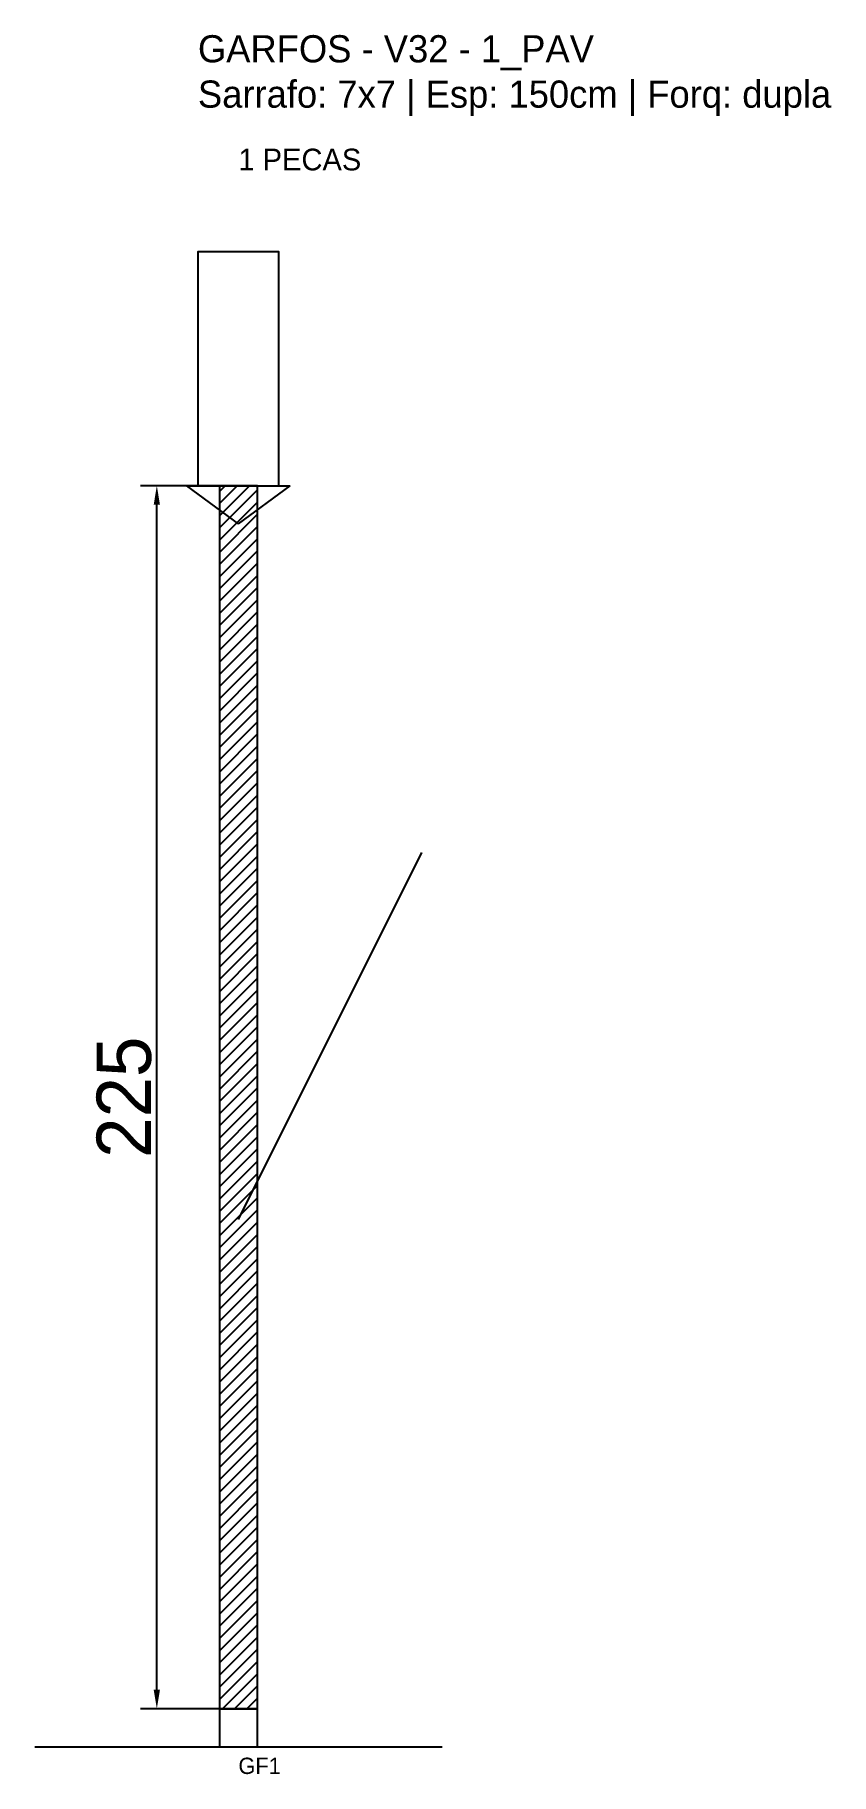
# Model space of a CAD drawing. Header units: metres. Extents: x -30 to 116, y -12 to 308.
import ezdxf

# ---------------------------------------------------------------- set-up
doc = ezdxf.new("R2010")
doc.units = ezdxf.units.M
for name, color, linetype in [('BARRA_ANCORAGEM', 1, 'Continuous'), ('COTA', 241, 'Continuous'), ('GARFOS OK', 3, 'Continuous'), ('NOME DA VIGA', 6, 'Continuous'), ('SARR_7x7', 40, 'Continuous'), ('VIGAS', 3, 'Continuous')]:
    doc.layers.add(name, color=color, linetype=linetype)
doc.dimstyles.new('EZ DXF', dxfattribs={"dimtxt": 10, "dimasz": 3.5, "dimexe": 3, "dimexo": 1.5, "dimgap": 1, "dimtad": 1, "dimdec": 1, "dimdsep": 46, "dimcen": 2.5, "dimazin": 3, "dimtfac": 1, "dimtmove": 0, "dimatfit": 3})

msp = doc.modelspace()

# ---------------------------------------------------------------- hatches: boundary and pattern name
at = {"layer": 'COTA'}
h = msp.add_hatch(dxfattribs=at)
h.set_pattern_fill('ANSI31', scale=0.5)
h.paths.add_polyline_path([(3.94, 0), (10.94, 0), (10.94, 225), (3.94, 225)])

# ---------------------------------------------------------------- linework, layer by layer
at = {"layer": 'BARRA_ANCORAGEM'}
msp.add_line((7.44, 90), (41.19, 157.5), dxfattribs=at)
at = {"layer": 'GARFOS OK'}
for p, q in [((7.44, 218), (-2.06, 225)), ((-2.06, 225), (16.94, 225)), ((7.44, 218), (16.94, 225))]:
    msp.add_line(p, q, dxfattribs=at)
at = {"layer": 'GARFOS OK', "linetype": 'CONTINUOUS'}
msp.add_line((-30, -7), (44.89, -7), dxfattribs=at)
at = {"layer": 'GARFOS OK'}
msp.add_lwpolyline([(3.94, 0), (10.94, 0), (10.94, 225), (3.94, 225), (3.94, 0)], dxfattribs=at)
at = {"layer": 'SARR_7x7'}
msp.add_lwpolyline([(3.94, -7), (10.94, -7), (10.94, 0), (3.94, 0), (3.94, -7)], dxfattribs=at)
at = {"layer": 'VIGAS'}
msp.add_lwpolyline([(0, 225), (14.89, 225), (14.89, 268), (0, 268), (0, 225)], dxfattribs=at)

# ---------------------------------------------------------------- texts
at = {"layer": 'NOME DA VIGA'}
for s, height, p in [('1 PECAS', 4, (7.44, 283)), ('GF1', 3, (7.44, -12))]:
    msp.add_text(s, height=height, dxfattribs=at).set_placement(p)
at = {"layer": 'NOME DA VIGA', "insert": (0, 293), "char_height": 5, "attachment_point": 7}
msp.add_mtext('GARFOS - V32 - 1_PAV\\PSarrafo: 7x7 | Esp: 150cm | Forq: dupla', dxfattribs=at)

# ---------------------------------------------------------------- dimensions: what is measured, and where the dimension line sits
at = {"layer": 'COTA'}
msp.add_linear_dim(base=(-7.56, 0), p1=(7.44, 0), p2=(7.44, 225), angle=90, dimstyle='EZ DXF', dxfattribs=at).render()

doc.saveas('drawing.dxf')
